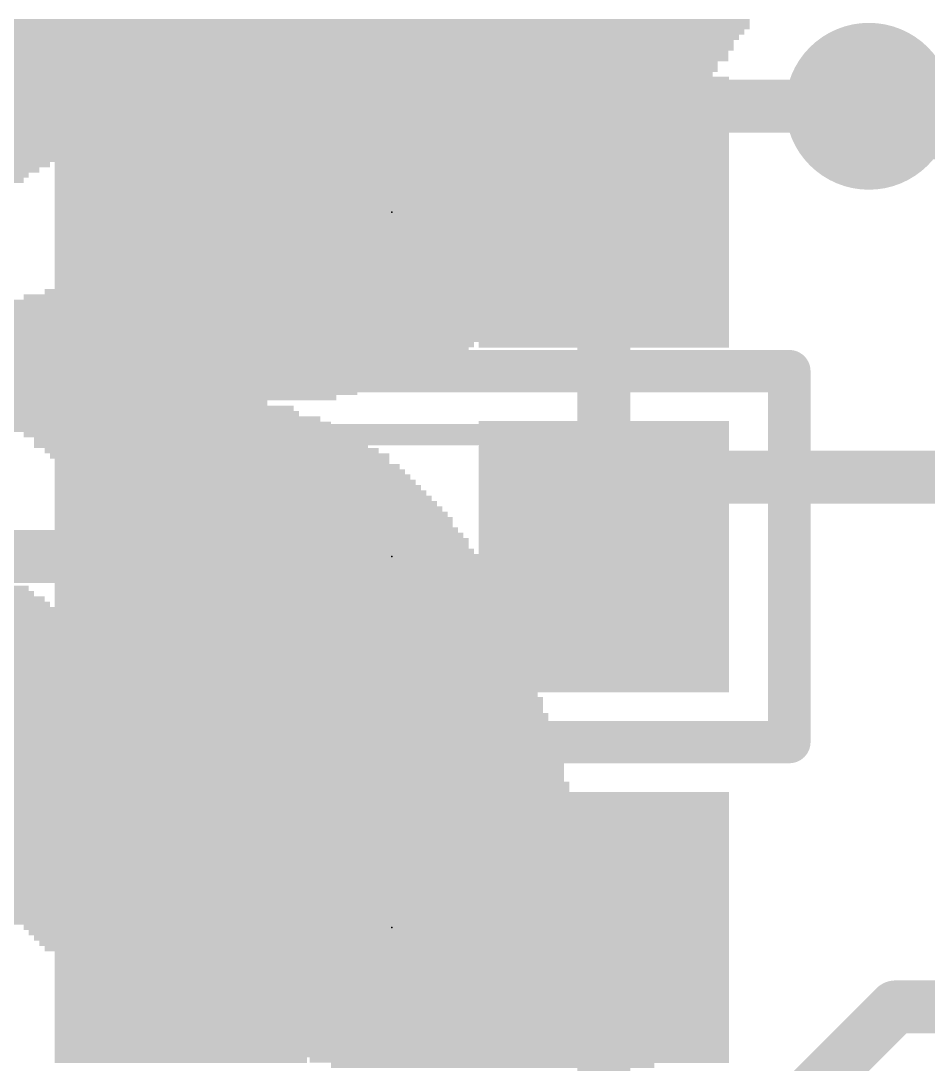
# Model space of a CAD drawing. Extents: x -14.2 to 48.4, y -5.3 to 35.
# Drawn here: x 36.45 to 40.8, y 9.12 to 14.13 of the extents above; entities that cross this region are included whole.
import ezdxf

# ---------------------------------------------------------------- set-up
doc = ezdxf.new("R2010")
doc.units = 0
for name, color, linetype in [('1', 12, 'CONTINUOUS'), ('16', 132, 'CONTINUOUS'), ('18', 110, 'CONTINUOUS'), ('21', 40, 'CONTINUOUS'), ('22', 6, 'CONTINUOUS'), ('23', 40, 'CONTINUOUS'), ('51', 253, 'CONTINUOUS')]:
    doc.layers.add(name, color=color, linetype=linetype)

# ---------------------------------------------------------------- blocks, each defined once
blk = doc.blocks.new('RECT')
blk.add_solid([(-0.5, -0.5), (0.5, -0.5), (-0.5, 0.5), (0.5, 0.5)])
blk = doc.blocks.new('ROUNDV')
at = {"const_width": 0.5}
blk.add_lwpolyline([(0, -0.25, 1), (0, 0.25, 1), (0, -0.25)], format="xyb", dxfattribs=at)

msp = doc.modelspace()

# ---------------------------------------------------------------- linework, layer by layer
at = {"layer": '1', "const_width": 0.254}
for points in [[(40.513, 13.716), (40.64, 13.589)], [(40.64, 13.589), (41.656, 13.589)], [(39.243, 11.557), (39.243, 13.208)], [(39.624, 11.938), (39.243, 11.557)], [(43.942, 11.938), (39.624, 11.938)], [(37.211, 11.557), (35.687, 11.557)], [(39.243, 8.128), (39.243, 9.779)], [(39.37, 8.128), (40.64, 9.398)], [(44.45, 9.398), (40.64, 9.398)]]:
    msp.add_lwpolyline(points, dxfattribs=at)
at = {"layer": '1', "const_width": 0.127}
for points in [[(40.5579, 13.7609, 1), (40.4681, 13.6711)], [(40.64, 13.6525, 1), (40.64, 13.5255)], [(40.5951, 13.5441, 1), (40.6849, 13.6339)], [(39.3065, 13.208, 1), (39.1795, 13.208)], [(39.624, 12.0015, 1), (39.624, 11.8745)], [(39.6689, 11.8931, 1), (39.5791, 11.9829)], [(37.211, 11.4935, 1), (37.211, 11.6205)], [(39.1981, 11.6019, 1), (39.2879, 11.5121)], [(39.1795, 11.557, 1), (39.3065, 11.557)], [(39.3065, 9.779, 1), (39.1795, 9.779)], [(40.64, 9.4615, 1), (40.64, 9.3345)], [(40.6849, 9.3531, 1), (40.5951, 9.4429)]]:
    msp.add_lwpolyline(points, format="xyb", dxfattribs=at)
at = {"layer": '16', "const_width": 0.254}
msp.add_lwpolyline([(36.146, 13.716), (40.513, 13.716)], dxfattribs=at)
at = {"layer": '16', "const_width": 0.127}
msp.add_lwpolyline([(40.513, 13.6525, 1), (40.513, 13.7795)], format="xyb", dxfattribs=at)
at = {"layer": '21', "const_width": 0.2032}
for points in [[(38.227, 12.7), (38.227, 13.716)], [(36.322, 12.446), (40.132, 12.446)], [(40.132, 12.446), (40.132, 10.668)], [(40.132, 10.668), (36.322, 10.668)], [(38.227, 9.271), (38.227, 10.287)]]:
    msp.add_lwpolyline(points, dxfattribs=at)
at = {"layer": '21', "const_width": 0.1016}
for points in [[(38.2778, 13.716, 1), (38.1762, 13.716)], [(38.1762, 12.7, 1), (38.2778, 12.7)], [(40.1828, 12.446, 1), (40.0812, 12.446)], [(40.132, 12.3952, 1), (40.132, 12.4968)], [(40.132, 10.6172, 1), (40.132, 10.7188)], [(40.0812, 10.668, 1), (40.1828, 10.668)], [(38.2778, 10.287, 1), (38.1762, 10.287)], [(38.1762, 9.271, 1), (38.2778, 9.271)]]:
    msp.add_lwpolyline(points, format="xyb", dxfattribs=at)
at = {"layer": '23'}
for p in [(38.227, 13.208), (38.227, 11.557), (38.227, 9.779)]:
    msp.add_point(p, dxfattribs=at)
at = {"layer": '51', "const_width": 0.1016}
for points in [[(38.737, 13.743), (37.717, 13.743)], [(38.737, 12.673), (37.717, 12.673)], [(38.637, 12.142), (37.817, 12.142)], [(38.637, 10.972), (37.817, 10.972)], [(38.737, 10.314), (37.717, 10.314)], [(38.737, 9.244), (37.717, 9.244)]]:
    msp.add_lwpolyline(points, dxfattribs=at)
at = {"layer": '51', "const_width": 0.0508}
for points in [[(37.717, 13.7684, 1), (37.717, 13.7176)], [(38.737, 13.7176, 1), (38.737, 13.7684)], [(37.717, 12.6984, 1), (37.717, 12.6476)], [(38.737, 12.6476, 1), (38.737, 12.6984)], [(37.817, 12.1674, 1), (37.817, 12.1166)], [(38.637, 12.1166, 1), (38.637, 12.1674)], [(37.817, 10.9974, 1), (37.817, 10.9466)], [(38.637, 10.9466, 1), (38.637, 10.9974)], [(37.717, 10.3394, 1), (37.717, 10.2886)], [(38.737, 10.2886, 1), (38.737, 10.3394)], [(37.717, 9.2694, 1), (37.717, 9.2186)], [(38.737, 9.2186, 1), (38.737, 9.2694)]]:
    msp.add_lwpolyline(points, format="xyb", dxfattribs=at)

# ---------------------------------------------------------------- block references
at = {"layer": '1', "xscale": 1.2, "yscale": 1.3, "rotation": 180}
for p in [(37.211, 13.208), (39.243, 13.208), (37.211, 11.557), (39.243, 11.557), (37.211, 9.779), (39.243, 9.779)]:
    msp.add_blockref('RECT', p, dxfattribs=at)
at = {"layer": '18', "xscale": 0.8001, "yscale": 0.8001}
msp.add_blockref('ROUNDV', (40.513, 13.716), dxfattribs=at)
msp.add_blockref('ROUNDV', (40.513, 13.716), dxfattribs=at)
at = {"layer": '22', "yscale": 0.0254, "rotation": 180}
for p, xscale in [((37.7952, 14.1224), 4.2926), ((37.7952, 14.097), 4.2926), ((37.7825, 14.0716), 4.2672), ((37.7825, 14.0462), 4.2164), ((37.7698, 14.0208), 4.191), ((37.7698, 13.9954), 4.191), ((37.7571, 13.97), 4.1656), ((37.7571, 13.9446), 4.1656), ((37.7444, 13.9192), 4.0894), ((37.7444, 13.8938), 4.0894), ((37.7317, 13.8684), 4.064), ((37.719, 13.843), 4.0386), ((37.7317, 13.8176), 4.0132), ((37.719, 13.7922), 3.9878), ((37.7063, 13.7668), 3.9624), ((37.6936, 13.7414), 3.937), ((37.6936, 13.716), 3.937), ((37.6809, 13.6906), 3.9116), ((37.6682, 13.6652), 3.8862), ((37.6555, 13.6398), 3.8608), ((37.6428, 13.6144), 3.8354), ((37.6428, 13.589), 3.8354), ((36.3347, 13.5636), 1.2192), ((38.3794, 13.5636), 2.3114), ((36.2712, 13.5382), 1.0922), ((36.2585, 13.5128), 1.0668), ((38.4048, 13.5382), 2.2098), ((38.4048, 13.5128), 2.2098), ((36.2204, 13.4874), 0.9906), ((36.1823, 13.462), 0.9144), ((38.4048, 13.4874), 2.159), ((38.3921, 13.462), 2.1336), ((36.1188, 13.4112), 0.8382), ((36.1569, 13.4366), 0.8636), ((38.3794, 13.4366), 2.1082), ((38.3794, 13.4112), 2.1082), ((36.0934, 13.3858), 0.7874), ((36.0807, 13.3604), 0.762), ((38.354, 13.3604), 2.1082), ((38.3667, 13.3858), 2.0828), ((38.3159, 13.3096), 2.0828), ((38.3286, 13.335), 2.0574), ((38.2778, 13.2588), 2.0574), ((38.3032, 13.2842), 2.0574), ((38.2524, 13.2334), 2.0574), ((38.2524, 13.208), 2.0574), ((38.1889, 13.1572), 2.0828), ((38.2143, 13.1826), 2.0828), ((38.1508, 13.1064), 2.1082), ((38.1762, 13.1318), 2.1082), ((38.1, 13.0556), 2.159), ((38.1127, 13.081), 2.1336), ((38.0238, 13.0048), 2.159), ((38.0619, 13.0302), 2.1336), ((37.973, 12.954), 2.2098), ((38.0111, 12.9794), 2.1844), ((37.8968, 12.9032), 2.2606), ((37.9222, 12.9286), 2.2606), ((37.7952, 12.8524), 2.3622), ((37.846, 12.8778), 2.3114), ((37.6936, 12.8016), 2.4638), ((37.7571, 12.827), 2.3876), ((36.9951, 12.7762), 3.81), ((36.9824, 12.7508), 3.7846), ((36.9443, 12.7), 3.7084), ((36.9697, 12.7254), 3.7084), ((36.9062, 12.6492), 3.683), ((36.9316, 12.6746), 3.683), ((36.8427, 12.5984), 3.6576), ((36.8681, 12.6238), 3.6576), ((36.7538, 12.5476), 3.683), ((36.7792, 12.573), 3.683), ((34.9123, 12.4968), 7.1628), ((36.6141, 12.5222), 3.8608), ((34.9123, 12.4714), 7.112), ((34.9123, 12.446), 7.0104), ((34.8869, 12.4206), 6.858), ((34.8742, 12.3952), 6.8326), ((34.8488, 12.3698), 6.6802), ((34.8107, 12.3444), 6.5024), ((34.7599, 12.319), 6.4008), ((36.9062, 12.2936), 1.4478), ((37.0078, 12.2682), 1.4986), ((37.0332, 12.2428), 1.4986), ((37.1094, 12.2174), 1.5494), ((37.1729, 12.192), 1.524), ((37.1983, 12.1666), 1.5748), ((37.2491, 12.1412), 1.5748), ((37.2999, 12.1158), 1.5748), ((37.3126, 12.0904), 1.6002), ((37.3634, 12.065), 1.6002), ((37.4015, 12.0396), 1.6256), ((37.4142, 12.0142), 1.6002), ((37.4523, 11.9888), 1.6256), ((37.4777, 11.9634), 1.6256), ((37.5031, 11.938), 1.6256), ((37.5285, 11.9126), 1.6256), ((37.5539, 11.8872), 1.6256), ((37.5666, 11.8618), 1.651), ((37.6047, 11.8364), 1.6256), ((37.6301, 11.811), 1.6256), ((37.6428, 11.7856), 1.651), ((37.6682, 11.7602), 1.651), ((37.6936, 11.7348), 1.651), ((37.6936, 11.7094), 1.651), ((37.719, 11.684), 1.651), ((37.7444, 11.6586), 1.651), ((37.7571, 11.6332), 1.6764), ((37.7698, 11.6078), 1.651), ((37.7825, 11.5824), 1.6764), ((37.7952, 11.557), 1.7018), ((37.8079, 11.5316), 1.6764), ((37.8333, 11.5062), 1.6764), ((37.8333, 11.4808), 1.6764), ((37.846, 11.4554), 1.7018), ((35.8902, 11.4046), 1.1938), ((37.8587, 11.43), 1.7272), ((37.8587, 11.4046), 1.7272), ((35.9156, 11.3538), 1.2954), ((35.9029, 11.3792), 1.2192), ((37.8714, 11.3792), 1.7526), ((37.8714, 11.3538), 1.7526), ((35.9156, 11.3284), 1.3462), ((35.941, 11.303), 1.397), ((37.8714, 11.3284), 1.7526), ((37.8841, 11.303), 1.778), ((35.9664, 11.2776), 1.4986), ((35.9918, 11.2522), 1.5494), ((37.8587, 11.2522), 1.8796), ((37.8714, 11.2776), 1.8542), ((36.9951, 11.2014), 3.6576), ((37.0078, 11.2268), 3.6322), ((36.9824, 11.176), 3.683), ((36.9951, 11.1506), 3.7084), ((36.9824, 11.0998), 3.7846), ((36.9824, 11.1252), 3.7338), ((36.957, 11.049), 3.8354), ((36.9697, 11.0744), 3.81), ((36.9443, 10.9982), 3.9116), ((36.957, 11.0236), 3.8862), ((36.9062, 10.9474), 3.9878), ((36.9189, 10.9728), 3.9624), ((36.0299, 10.8966), 5.7912), ((36.8681, 10.922), 4.1148), ((36.0299, 10.8458), 5.842), ((36.0426, 10.8712), 5.8166), ((36.0299, 10.8204), 5.842), ((36.0426, 10.795), 5.8674), ((36.0299, 10.7442), 5.8928), ((36.0426, 10.7696), 5.8674), ((36.0299, 10.7188), 5.8928), ((37.465, 10.6934), 3.0734), ((37.465, 10.668), 3.0734), ((37.4777, 10.6426), 3.0988), ((37.4904, 10.6172), 3.0734), ((37.4904, 10.5918), 3.0734), ((37.5031, 10.5664), 3.0988), ((37.5031, 10.541), 3.0988), ((37.5158, 10.5156), 3.0734), ((37.5158, 10.4902), 3.0734), ((37.5285, 10.4648), 3.0988), ((37.5285, 10.4394), 3.0988), ((37.5539, 10.414), 3.0988), ((37.5666, 10.3886), 3.0734), ((37.5666, 10.3632), 3.0734), ((37.5666, 10.3378), 3.0734), ((37.592, 10.3124), 3.0734), ((37.592, 10.287), 3.0734), ((37.592, 10.2616), 3.0734), ((37.6174, 10.2362), 3.0734), ((37.6301, 10.2108), 3.048), ((37.6428, 10.1854), 3.0734), ((37.6555, 10.16), 3.048), ((37.6555, 10.1346), 3.048), ((37.6682, 10.1092), 3.0226), ((37.6936, 10.0838), 3.0226), ((37.6936, 10.0584), 3.0226), ((37.7063, 10.033), 2.9972), ((37.7317, 10.0076), 2.9972), ((37.7444, 9.9822), 2.9718), ((37.7698, 9.9568), 2.9718), ((37.7698, 9.9314), 2.9718), ((37.7825, 9.906), 2.9464), ((37.7952, 9.8806), 2.921), ((37.8206, 9.8552), 2.921), ((37.8333, 9.8298), 2.8956), ((37.846, 9.8044), 2.8702), ((37.8841, 9.779), 2.8448), ((37.8968, 9.7536), 2.8194), ((37.9222, 9.7282), 2.8194), ((37.9349, 9.7028), 2.794), ((37.9476, 9.6774), 2.7686), ((37.973, 9.652), 2.7178), ((37.9984, 9.6266), 2.7178), ((38.0238, 9.6012), 2.667), ((38.0492, 9.5758), 2.6162), ((38.0492, 9.5504), 2.6162), ((38.1, 9.525), 2.5654), ((38.1381, 9.4996), 2.54), ((38.1635, 9.4742), 2.4892), ((38.1889, 9.4488), 2.4384), ((38.2143, 9.4234), 2.3876), ((38.2524, 9.398), 2.3622), ((38.2905, 9.3726), 2.286), ((38.3413, 9.3472), 2.1844), ((38.3667, 9.3218), 2.1336), ((38.4175, 9.2964), 2.0828), ((38.4683, 9.271), 1.9812), ((38.4937, 9.2456), 1.9304), ((38.5445, 9.2202), 1.8796), ((38.5953, 9.1948), 1.778), ((38.6207, 9.1694), 1.7272), ((38.6588, 9.144), 1.651), ((38.7096, 9.1186), 1.5494)]:
    msp.add_blockref('RECT', p, dxfattribs=dict(at, xscale=xscale))
at = {"layer": '51', "yscale": 1.3, "rotation": 180}
for p, xscale in [((37.5238, 13.208), 0.5936), ((38.9354, 13.208), 0.5832), ((37.4956, 11.557), 0.65), ((38.9688, 11.557), 0.65), ((37.5238, 9.779), 0.5936), ((38.9354, 9.779), 0.5832)]:
    msp.add_blockref('RECT', p, dxfattribs=dict(at, xscale=xscale))

doc.saveas('drawing.dxf')
